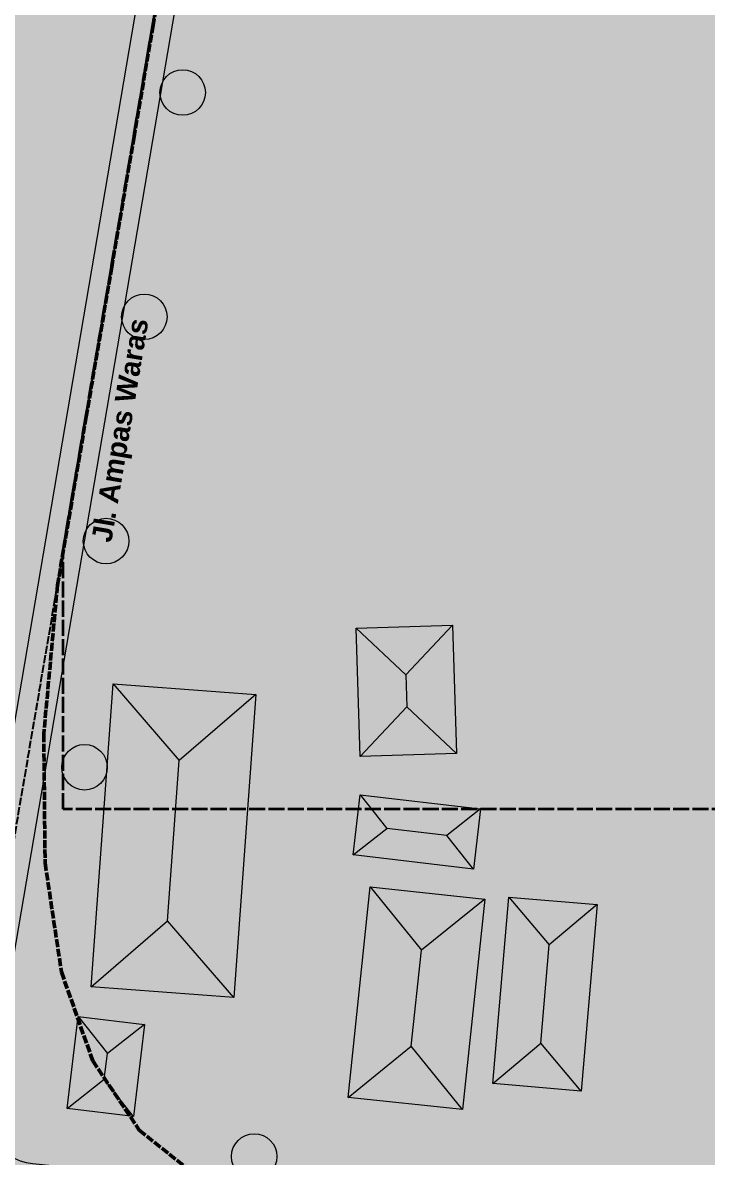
# Model space of a CAD drawing. Header units: metres. Extents: x 305909 to 307171, y 9156037 to 9156671.
# Drawn here: x 306356.8 to 306410.9, y 9156352.5 to 9156442.2 of the extents above; entities that cross this region are included whole.
import ezdxf
from ezdxf.enums import TextEntityAlignment as Align

# ---------------------------------------------------------------- set-up
doc = ezdxf.new("R2010")
doc.units = ezdxf.units.M
doc.linetypes.add('DASHED', pattern=[1.524, 1.27, -0.254])
doc.linetypes.add('DASHED2', pattern=[0.762, 0.635, -0.127])
for name, color, linetype, lineweight, true_color in [('B-BANGUNAN_PERMUKIMAN', 7, 'Continuous', 13, 0xf0cd8c), ('B-BAYANGAN', 7, 'Continuous', 0, 0x76786c), ('J-PERKERASAN_JALAN', 7, 'Continuous', 9, 0x989896), ('T-BANGUNAN_KLASTER_INTI', 7, 'Continuous', 13, 0xe88c3c), ('T-JALUR_WISATA_EDUKASI', 7, 'DASHED2', 50, 0xe66e00), ('T-KLASTER_TEMPE_INTI', 7, 'DASHED', 35, 0xd26e14), ('T-KLASTER_UMKM_PERLUASAN', 7, 'DASHED2', 25, 0xe6a046), ('T-LABEL_JALAN', 7, 'Continuous', 0, 0x282828), ('V-POHON_PENEDUH', 7, 'Continuous', 13, 0x288232), ('Z-R', 7, 'Continuous', 0, 0xfaf4e6), ('Z-R-UP', 7, 'Continuous', 0, 0xffecc8), ('Z-R-UT', 7, 'Continuous', 0, 0xffd699)]:
    doc.layers.add(name, color=color, linetype=linetype, lineweight=lineweight, true_color=true_color)
doc.styles.add('ARIALB', font='arialbd.ttf')

# ---------------------------------------------------------------- blocks, each defined once
blk = doc.blocks.new('POHON')
at = {"true_color": 0x347638}
h = blk.add_hatch(color=97, dxfattribs=at)
h.dxf.hatch_style = 1
edge = h.paths.add_edge_path()
edge.add_arc((0, 0), 1, 0, 360)
at = {"true_color": 0x3e843e}
h = blk.add_hatch(color=97, dxfattribs=at)
h.dxf.hatch_style = 1
edge = h.paths.add_edge_path()
edge.add_arc((0, 0.78), 0.32, 0, 360)
h = blk.add_hatch(color=97, dxfattribs=at)
h.dxf.hatch_style = 1
edge = h.paths.add_edge_path()
edge.add_arc((-0.552, 0.552), 0.32, 0, 360)
at = {"true_color": 0x62a556}
h = blk.add_hatch(color=85, dxfattribs=at)
h.dxf.hatch_style = 1
edge = h.paths.add_edge_path()
edge.add_arc((-0.2, 0.22), 0.55, 0, 360)
at = {"true_color": 0x697060}
h = blk.add_hatch(color=251, dxfattribs=at)
h.dxf.hatch_style = 1
edge = h.paths.add_edge_path()
edge.add_arc((0.38, -0.38), 1, 0, 360)
at = {"true_color": 0x3e843e}
h = blk.add_hatch(color=97, dxfattribs=at)
h.dxf.hatch_style = 1
edge = h.paths.add_edge_path()
edge.add_arc((0.552, 0.552), 0.32, 0, 360)
h = blk.add_hatch(color=97, dxfattribs=at)
h.dxf.hatch_style = 1
edge = h.paths.add_edge_path()
edge.add_arc((-0.78, 0), 0.32, 0, 360)
h = blk.add_hatch(color=97, dxfattribs=at)
h.dxf.hatch_style = 1
edge = h.paths.add_edge_path()
edge.add_arc((0.78, 0), 0.32, 0, 360)
h = blk.add_hatch(color=97, dxfattribs=at)
h.dxf.hatch_style = 1
edge = h.paths.add_edge_path()
edge.add_arc((-0.552, -0.552), 0.32, 0, 360)
h = blk.add_hatch(color=97, dxfattribs=at)
h.dxf.hatch_style = 1
edge = h.paths.add_edge_path()
edge.add_arc((0, -0.78), 0.32, 0, 360)
h = blk.add_hatch(color=97, dxfattribs=at)
h.dxf.hatch_style = 1
edge = h.paths.add_edge_path()
edge.add_arc((0.552, -0.552), 0.32, 0, 360)
at = {"color": 99, "lineweight": 9, "true_color": 0x235528}
blk.add_circle((0, 0), 1, dxfattribs=at)

msp = doc.modelspace()

# ---------------------------------------------------------------- hatches: boundary and pattern name
at = {"layer": 'B-BANGUNAN_PERMUKIMAN', "true_color": 0xe6855b}
h = msp.add_hatch(color=23, dxfattribs=at)
h.dxf.hatch_style = 1
h.paths.add_polyline_path([(306387.104, 9156390.652), (306383.184, 9156394.334), (306390.787, 9156394.572), (306387.104, 9156390.652)])
at = {"layer": 'B-BANGUNAN_PERMUKIMAN', "true_color": 0xb76a49}
h = msp.add_hatch(color=35, dxfattribs=at)
h.dxf.hatch_style = 1
h.paths.add_polyline_path([(306391.104, 9156384.412), (306387.184, 9156388.095), (306387.104, 9156390.652), (306390.787, 9156394.572), (306391.104, 9156384.412)])
at = {"layer": 'B-BANGUNAN_PERMUKIMAN', "true_color": 0xe4855a}
h = msp.add_hatch(color=23, dxfattribs=at)
h.dxf.hatch_style = 1
h.paths.add_polyline_path([(306387.104, 9156390.652), (306387.184, 9156388.095), (306383.502, 9156384.175), (306383.184, 9156394.334), (306387.104, 9156390.652)])
at = {"layer": 'B-BANGUNAN_PERMUKIMAN', "true_color": 0xe6865b}
h = msp.add_hatch(color=23, dxfattribs=at)
h.dxf.hatch_style = 1
h.paths.add_polyline_path([(306369.195, 9156383.866), (306368.271, 9156371.176), (306362.22, 9156365.946), (306363.966, 9156389.918), (306369.195, 9156383.866)])
at = {"layer": 'B-BANGUNAN_PERMUKIMAN', "true_color": 0xe3845a}
h = msp.add_hatch(color=23, dxfattribs=at)
h.dxf.hatch_style = 1
h.paths.add_polyline_path([(306369.195, 9156383.866), (306363.966, 9156389.918), (306375.246, 9156389.096), (306369.195, 9156383.866)])
at = {"layer": 'B-BANGUNAN_PERMUKIMAN', "true_color": 0xb56948}
h = msp.add_hatch(color=35, dxfattribs=at)
h.dxf.hatch_style = 1
h.paths.add_polyline_path([(306373.501, 9156365.124), (306368.271, 9156371.176), (306369.195, 9156383.866), (306375.246, 9156389.096), (306375.247, 9156389.096), (306373.501, 9156365.124)])
at = {"layer": 'B-BANGUNAN_PERMUKIMAN', "true_color": 0xb56a48}
h = msp.add_hatch(color=35, dxfattribs=at)
h.dxf.hatch_style = 1
h.paths.add_polyline_path([(306383.502, 9156384.175), (306383.502, 9156384.175), (306387.184, 9156388.095), (306391.104, 9156384.412), (306383.502, 9156384.175)])
at = {"layer": 'B-BANGUNAN_PERMUKIMAN', "true_color": 0xe7875c}
h = msp.add_hatch(color=23, dxfattribs=at)
h.dxf.hatch_style = 1
h.paths.add_polyline_path([(306385.609, 9156378.494), (306382.945, 9156376.387), (306383.502, 9156381.158), (306385.609, 9156378.494)])
at = {"layer": 'B-BANGUNAN_PERMUKIMAN', "true_color": 0xe2835a}
h = msp.add_hatch(color=23, dxfattribs=at)
h.dxf.hatch_style = 1
h.paths.add_polyline_path([(306390.362, 9156377.94), (306385.609, 9156378.494), (306383.502, 9156381.158), (306383.502, 9156381.158), (306393.026, 9156380.047), (306390.362, 9156377.94)])
at = {"layer": 'B-BANGUNAN_PERMUKIMAN', "true_color": 0xb46847}
h = msp.add_hatch(color=25, dxfattribs=at)
h.dxf.hatch_style = 1
h.paths.add_polyline_path([(306390.362, 9156377.94), (306393.026, 9156380.047), (306393.026, 9156380.047), (306392.47, 9156375.275), (306390.362, 9156377.94)])
at = {"layer": 'B-BANGUNAN_PERMUKIMAN', "true_color": 0xb96c49}
h = msp.add_hatch(color=35, dxfattribs=at)
h.dxf.hatch_style = 1
h.paths.add_polyline_path([(306382.945, 9156376.387), (306385.609, 9156378.494), (306390.362, 9156377.94), (306392.47, 9156375.275), (306382.945, 9156376.387)])
at = {"layer": 'B-BANGUNAN_PERMUKIMAN', "true_color": 0xe7865c}
h = msp.add_hatch(color=23, dxfattribs=at)
h.dxf.hatch_style = 1
h.paths.add_polyline_path([(306384.296, 9156373.856), (306384.296, 9156373.856), (306388.344, 9156368.855), (306387.544, 9156361.252), (306382.543, 9156357.204), (306384.296, 9156373.856)])
at = {"layer": 'B-BANGUNAN_PERMUKIMAN', "true_color": 0xe2845a}
h = msp.add_hatch(color=23, dxfattribs=at)
h.dxf.hatch_style = 1
h.paths.add_polyline_path([(306388.344, 9156368.855), (306384.296, 9156373.856), (306393.344, 9156372.903), (306393.344, 9156372.903), (306388.344, 9156368.855)])
at = {"layer": 'B-BANGUNAN_PERMUKIMAN', "true_color": 0xb46947}
h = msp.add_hatch(color=35, dxfattribs=at)
h.dxf.hatch_style = 1
h.paths.add_polyline_path([(306387.544, 9156361.252), (306388.344, 9156368.855), (306393.344, 9156372.903), (306391.592, 9156356.252), (306387.544, 9156361.252)])
at = {"layer": 'B-BANGUNAN_PERMUKIMAN', "true_color": 0xe7865c}
h = msp.add_hatch(color=23, dxfattribs=at)
h.dxf.hatch_style = 1
h.paths.add_polyline_path([(306398.443, 9156369.268), (306397.774, 9156361.492), (306393.979, 9156358.298), (306395.249, 9156373.062), (306395.25, 9156373.062), (306398.443, 9156369.268)])
at = {"layer": 'B-BANGUNAN_PERMUKIMAN', "true_color": 0xe3845a}
h = msp.add_hatch(color=23, dxfattribs=at)
h.dxf.hatch_style = 1
h.paths.add_polyline_path([(306398.443, 9156369.268), (306395.25, 9156373.062), (306402.237, 9156372.461), (306398.443, 9156369.268)])
at = {"layer": 'B-BANGUNAN_PERMUKIMAN', "true_color": 0xb46947}
h = msp.add_hatch(color=35, dxfattribs=at)
h.dxf.hatch_style = 1
h.paths.add_polyline_path([(306400.967, 9156357.697), (306397.774, 9156361.492), (306398.443, 9156369.268), (306402.237, 9156372.461), (306402.237, 9156372.461), (306400.967, 9156357.697)])
at = {"layer": 'B-BANGUNAN_PERMUKIMAN', "true_color": 0xb86b49}
h = msp.add_hatch(color=35, dxfattribs=at)
h.dxf.hatch_style = 1
h.paths.add_polyline_path([(306368.271, 9156371.176), (306373.501, 9156365.124), (306362.22, 9156365.946), (306362.22, 9156365.946), (306368.271, 9156371.176)])
at = {"layer": 'B-BANGUNAN_PERMUKIMAN', "true_color": 0xe7875c}
h = msp.add_hatch(color=23, dxfattribs=at)
h.dxf.hatch_style = 1
h.paths.add_polyline_path([(306363.508, 9156360.677), (306363.262, 9156358.644), (306360.325, 9156356.342), (306361.206, 9156363.614), (306363.508, 9156360.677)])
at = {"layer": 'B-BANGUNAN_PERMUKIMAN', "true_color": 0xe2835a}
h = msp.add_hatch(color=23, dxfattribs=at)
h.dxf.hatch_style = 1
h.paths.add_polyline_path([(306366.445, 9156362.979), (306363.508, 9156360.677), (306361.206, 9156363.614), (306361.206, 9156363.614), (306366.445, 9156362.979)])
at = {"layer": 'B-BANGUNAN_PERMUKIMAN', "true_color": 0xb46847}
h = msp.add_hatch(color=25, dxfattribs=at)
h.dxf.hatch_style = 1
h.paths.add_polyline_path([(306365.564, 9156355.707), (306363.262, 9156358.644), (306363.508, 9156360.677), (306366.445, 9156362.979), (306365.564, 9156355.707)])
at = {"layer": 'B-BANGUNAN_PERMUKIMAN', "true_color": 0xb96b49}
h = msp.add_hatch(color=35, dxfattribs=at)
h.dxf.hatch_style = 1
h.paths.add_polyline_path([(306387.544, 9156361.252), (306391.592, 9156356.252), (306382.543, 9156357.204), (306387.544, 9156361.252)])
at = {"layer": 'B-BANGUNAN_PERMUKIMAN', "true_color": 0xb86b49}
h = msp.add_hatch(color=35, dxfattribs=at)
h.dxf.hatch_style = 1
h.paths.add_polyline_path([(306397.774, 9156361.492), (306400.967, 9156357.697), (306393.979, 9156358.298), (306397.774, 9156361.492)])
at = {"layer": 'B-BANGUNAN_PERMUKIMAN', "true_color": 0xb96c49}
h = msp.add_hatch(color=35, dxfattribs=at)
h.dxf.hatch_style = 1
h.paths.add_polyline_path([(306363.262, 9156358.644), (306365.564, 9156355.707), (306360.325, 9156356.342), (306363.262, 9156358.644)])
at = {"layer": 'B-BAYANGAN', "true_color": 0x76786c}
h = msp.add_hatch(color=8, dxfattribs=at)
h.dxf.hatch_style = 1
h.paths.add_polyline_path([(306391.855, 9156383.662), (306384.252, 9156383.424), (306383.934, 9156393.584), (306391.537, 9156393.822), (306391.855, 9156383.662)])
h = msp.add_hatch(color=8, dxfattribs=at)
h.dxf.hatch_style = 1
h.paths.add_polyline_path([(306391.855, 9156383.662), (306384.252, 9156383.424), (306383.934, 9156393.584), (306391.537, 9156393.822), (306391.855, 9156383.662)])
h = msp.add_hatch(color=8, dxfattribs=at)
h.dxf.hatch_style = 1
h.paths.add_polyline_path([(306375.997, 9156388.346), (306374.251, 9156364.374), (306362.97, 9156365.196), (306364.716, 9156389.168), (306375.997, 9156388.346)])
h = msp.add_hatch(color=8, dxfattribs=at)
h.dxf.hatch_style = 1
h.paths.add_polyline_path([(306393.777, 9156379.297), (306393.22, 9156374.525), (306383.695, 9156375.637), (306384.252, 9156380.408), (306393.777, 9156379.297)])
h = msp.add_hatch(color=8, dxfattribs=at)
h.dxf.hatch_style = 1
h.paths.add_polyline_path([(306394.094, 9156372.153), (306392.342, 9156355.502), (306383.293, 9156356.454), (306385.046, 9156373.106), (306394.094, 9156372.153)])
h = msp.add_hatch(color=8, dxfattribs=at)
h.dxf.hatch_style = 1
h.paths.add_polyline_path([(306402.987, 9156371.711), (306401.717, 9156356.947), (306394.729, 9156357.548), (306395.999, 9156372.312), (306402.987, 9156371.711)])
h = msp.add_hatch(color=8, dxfattribs=at)
h.dxf.hatch_style = 1
h.paths.add_polyline_path([(306367.195, 9156362.229), (306366.314, 9156354.957), (306361.075, 9156355.592), (306361.956, 9156362.864), (306367.195, 9156362.229)])
at = {"layer": 'J-PERKERASAN_JALAN', "true_color": 0x989896}
h = msp.add_hatch(color=252, dxfattribs=at)
h.dxf.hatch_style = 1
h.paths.add_polyline_path([(306211.341, 9156561.319), (306215.693, 9156561.13), (306215.76, 9156561.126), (306215.8, 9156561.123), (306215.867, 9156561.117), (306305.106, 9156551.206), (306305.211, 9156551.196), (306385.831, 9156544.389), (306385.918, 9156544.38), (306385.969, 9156544.374), (306386.055, 9156544.361), (306424.864, 9156537.661), (306424.901, 9156537.654), (306424.922, 9156537.65), (306424.958, 9156537.643), (306453.186, 9156531.689), (306453.481, 9156531.639), (306455.847, 9156531.322), (306456.066, 9156531.299), (306458.588, 9156531.102), (306458.613, 9156531.1), (306499.527, 9156528.16), (306499.548, 9156528.159), (306503.861, 9156527.791), (306503.93, 9156527.784), (306503.97, 9156527.78), (306504.038, 9156527.77), (306508.381, 9156527.098), (306524.104, 9156524.604), (306524.104, 9156521.364), (306507.903, 9156523.933), (306507.888, 9156523.936), (306503.705, 9156524.584), (306503.432, 9156524.616), (306499.323, 9156524.966), (306499.27, 9156524.971), (306458.379, 9156527.908), (306455.69, 9156528.118), (306455.636, 9156528.123), (306455.603, 9156528.127), (306455.548, 9156528.133), (306452.885, 9156528.49), (306452.811, 9156528.501), (306452.767, 9156528.509), (306452.694, 9156528.523), (306424.381, 9156534.494), (306424.236, 9156534.522), (306390.807, 9156540.293), (306390.292, 9156540.348), (306389.774, 9156540.336), (306389.261, 9156540.256), (306388.764, 9156540.112), (306388.289, 9156539.904), (306387.845, 9156539.636), (306387.439, 9156539.314), (306387.079, 9156538.941), (306386.769, 9156538.525), (306386.516, 9156538.073), (306386.324, 9156537.592), (306386.196, 9156537.089), (306373.097, 9156467.337), (306371.27, 9156457.608), (306371.258, 9156457.542), (306354.047, 9156356.618), (306353.994, 9156356.117), (306354.004, 9156355.613), (306354.077, 9156355.115), (306354.213, 9156354.629), (306354.408, 9156354.165), (306354.661, 9156353.729), (306354.966, 9156353.328), (306355.319, 9156352.968), (306355.714, 9156352.656), (306356.146, 9156352.396), (306356.607, 9156352.192), (306357.09, 9156352.048), (306357.587, 9156351.966), (306409.631, 9156346.693), (306409.685, 9156346.687), (306409.717, 9156346.683), (306409.771, 9156346.675), (306440.166, 9156341.92), (306440.608, 9156341.876), (306479.912, 9156340.134), (306480.43, 9156340.144), (306480.943, 9156340.222), (306481.441, 9156340.365), (306481.917, 9156340.572), (306482.362, 9156340.838), (306482.768, 9156341.16), (306483.13, 9156341.531), (306483.441, 9156341.946), (306483.695, 9156342.398), (306483.889, 9156342.879), (306484.019, 9156343.381), (306484.082, 9156343.896), (306484.563, 9156352.101), (306486.641, 9156384.636), (306486.657, 9156384.758), (306486.78, 9156384.758), (306489.513, 9156384.584), (306489.635, 9156384.568), (306489.635, 9156384.445), (306487.559, 9156351.943), (306487.558, 9156351.922), (306487.067, 9156343.551), (306487.07, 9156343.043), (306487.137, 9156342.539), (306487.267, 9156342.048), (306487.458, 9156341.578), (306487.707, 9156341.135), (306488.011, 9156340.728), (306488.363, 9156340.362), (306488.76, 9156340.044), (306489.193, 9156339.779), (306489.656, 9156339.571), (306490.142, 9156339.423), (306490.643, 9156339.338), (306492.503, 9156339.143), (306492.541, 9156339.139), (306492.564, 9156339.136), (306492.602, 9156339.131), (306513.238, 9156336.16), (306513.401, 9156336.139), (306524.104, 9156335.046), (306524.104, 9156331.829), (306512.982, 9156332.966), (306512.941, 9156332.97), (306512.916, 9156332.973), (306512.875, 9156332.979), (306498.863, 9156334.996), (306498.356, 9156335.037), (306497.849, 9156335.012), (306497.349, 9156334.924), (306496.864, 9156334.773), (306496.402, 9156334.562), (306495.97, 9156334.294), (306495.576, 9156333.973), (306495.226, 9156333.605), (306494.925, 9156333.196), (306494.679, 9156332.752), (306494.49, 9156332.28), (306494.364, 9156331.788), (306494.3, 9156331.284), (306494.301, 9156330.776), (306499.491, 9156251.377), (306499.491, 9156251.254), (306499.369, 9156251.238), (306496.637, 9156251.059), (306496.514, 9156251.059), (306496.498, 9156251.181), (306491.167, 9156332.724), (306491.102, 9156333.229), (306490.973, 9156333.721), (306490.782, 9156334.193), (306490.533, 9156334.637), (306490.23, 9156335.046), (306489.877, 9156335.413), (306489.48, 9156335.732), (306489.047, 9156335.998), (306488.582, 9156336.207), (306488.095, 9156336.356), (306487.594, 9156336.441), (306485.258, 9156336.686), (306485.017, 9156336.704), (306446.09, 9156338.429), (306445.584, 9156338.42), (306445.083, 9156338.346), (306444.595, 9156338.21), (306444.129, 9156338.013), (306443.691, 9156337.759), (306443.289, 9156337.452), (306442.928, 9156337.096), (306442.616, 9156336.698), (306442.356, 9156336.263), (306442.153, 9156335.8), (306442.011, 9156335.314), (306441.931, 9156334.814), (306441.915, 9156334.308), (306442.571, 9156313.413), (306442.58, 9156313.248), (306443.283, 9156303.609), (306443.286, 9156303.565), (306443.287, 9156303.544), (306443.288, 9156303.5), (306443.886, 9156283.072), (306443.882, 9156282.949), (306443.759, 9156282.937), (306441.022, 9156282.857), (306440.899, 9156282.862), (306440.888, 9156282.984), (306440.293, 9156303.314), (306440.284, 9156303.488), (306439.581, 9156313.122), (306439.578, 9156313.164), (306439.577, 9156313.184), (306439.576, 9156313.226), (306438.873, 9156335.586), (306438.826, 9156336.086), (306438.716, 9156336.577), (306438.545, 9156337.05), (306438.317, 9156337.498), (306438.034, 9156337.914), (306437.701, 9156338.291), (306437.323, 9156338.623), (306436.907, 9156338.906), (306436.458, 9156339.133), (306435.985, 9156339.303), (306435.494, 9156339.412), (306409.399, 9156343.494), (306409.184, 9156343.522), (306356.316, 9156348.878), (306355.783, 9156348.897), (306355.253, 9156348.844), (306354.735, 9156348.722), (306354.238, 9156348.531), (306353.77, 9156348.276), (306353.34, 9156347.962), (306352.956, 9156347.593), (306352.624, 9156347.176), (306352.351, 9156346.719), (306352.141, 9156346.23), (306351.997, 9156345.717), (306341.11, 9156293.6), (306341.085, 9156293.468), (306330.918, 9156235.039), (306330.908, 9156234.979), (306329.587, 9156226.644), (306329.547, 9156226.286), (306329.002, 9156218.17), (306329.001, 9156218.146), (306326.612, 9156189.443), (306326.594, 9156189.321), (306326.471, 9156189.324), (306323.742, 9156189.551), (306323.62, 9156189.569), (306323.622, 9156189.692), (306326.007, 9156218.339), (306326.011, 9156218.403), (306326.567, 9156226.689), (306326.575, 9156226.779), (306326.58, 9156226.824), (306326.592, 9156226.913), (306327.95, 9156235.479), (306327.954, 9156235.502), (306338.142, 9156294.057), (306338.148, 9156294.09), (306338.151, 9156294.106), (306338.158, 9156294.139), (306348.925, 9156345.68), (306348.998, 9156346.205), (306349.002, 9156346.735), (306348.936, 9156347.261), (306348.8, 9156347.774), (306348.598, 9156348.264), (306348.333, 9156348.723), (306348.01, 9156349.143), (306347.634, 9156349.517), (306347.211, 9156349.837), (306346.75, 9156350.099), (306346.259, 9156350.298), (306345.745, 9156350.43), (306324.834, 9156354.345), (306324.271, 9156354.41), (306279.508, 9156356.343), (306211.341, 9156359.746), (306211.341, 9156362.949), (306279.625, 9156359.541), (306279.652, 9156359.54), (306324.736, 9156357.593), (306324.877, 9156357.581), (306324.962, 9156357.572), (306325.102, 9156357.551), (306346.36, 9156353.57), (306346.885, 9156353.507), (306347.414, 9156353.514), (306347.937, 9156353.591), (306348.445, 9156353.736), (306348.93, 9156353.947), (306349.383, 9156354.219), (306349.796, 9156354.55), (306350.161, 9156354.931), (306350.473, 9156355.358), (306350.727, 9156355.822), (306350.917, 9156356.315), (306351.04, 9156356.829), (306367.345, 9156452.444), (306367.4, 9156452.978), (306367.382, 9156453.515), (306367.293, 9156454.044), (306367.134, 9156454.557), (306366.908, 9156455.044), (306366.618, 9156455.496), (306366.271, 9156455.905), (306365.872, 9156456.264), (306365.428, 9156456.566), (306364.948, 9156456.806), (306364.44, 9156456.98), (306363.913, 9156457.084), (306328.417, 9156461.659), (306307.102, 9156464.447), (306307.086, 9156464.449), (306307.041, 9156464.456), (306243.125, 9156474.305), (306242.61, 9156474.35), (306242.093, 9156474.329), (306241.583, 9156474.241), (306241.089, 9156474.088), (306240.619, 9156473.873), (306240.18, 9156473.598), (306239.781, 9156473.27), (306239.427, 9156472.892), (306239.125, 9156472.472), (306238.879, 9156472.017), (306235.863, 9156465.428), (306235.816, 9156465.333), (306235.721, 9156465.173), (306235.626, 9156465.045), (306235.517, 9156464.929), (306235.377, 9156464.807), (306235.291, 9156464.744), (306234.104, 9156463.916), (306234.011, 9156463.855), (306233.816, 9156463.749), (306233.715, 9156463.704), (306232.243, 9156463.105), (306232.16, 9156463.073), (306232.012, 9156463.028), (306231.882, 9156463), (306231.728, 9156462.982), (306231.639, 9156462.977), (306225.305, 9156462.777), (306225.175, 9156462.777), (306225.11, 9156462.78), (306224.979, 9156462.788), (306217.294, 9156463.552), (306217.186, 9156463.566), (306217.132, 9156463.574), (306217.025, 9156463.594), (306211.341, 9156464.792), (306211.341, 9156467.858), (306217.404, 9156466.58), (306217.834, 9156466.513), (306224.983, 9156465.803), (306225.505, 9156465.785), (306230.354, 9156465.938), (306230.906, 9156465.994), (306231.444, 9156466.125), (306231.96, 9156466.33), (306232.442, 9156466.604), (306232.881, 9156466.943), (306233.27, 9156467.338), (306233.6, 9156467.784), (306233.865, 9156468.271), (306237.161, 9156475.469), (306237.205, 9156475.561), (306237.295, 9156475.714), (306237.385, 9156475.836), (306237.487, 9156475.949), (306237.6, 9156476.051), (306237.743, 9156476.156), (306237.829, 9156476.21), (306239.166, 9156476.996), (306239.245, 9156477.041), (306239.389, 9156477.108), (306239.517, 9156477.155), (306239.67, 9156477.196), (306239.759, 9156477.213), (306241.459, 9156477.502), (306241.565, 9156477.517), (306241.752, 9156477.529), (306241.939, 9156477.52), (306242.045, 9156477.507), (306307.452, 9156467.428), (306307.542, 9156467.415), (306328.795, 9156464.635), (306328.802, 9156464.634), (306364.829, 9156459.991), (306365.332, 9156459.958), (306365.835, 9156459.989), (306366.33, 9156460.083), (306366.81, 9156460.238), (306367.266, 9156460.452), (306367.692, 9156460.722), (306368.08, 9156461.044), (306368.425, 9156461.412), (306368.721, 9156461.82), (306368.963, 9156462.262), (306369.147, 9156462.731), (306369.271, 9156463.22), (306370.149, 9156467.89), (306383.124, 9156536.986), (306383.186, 9156537.496), (306383.182, 9156538.011), (306383.112, 9156538.52), (306382.978, 9156539.016), (306382.781, 9156539.491), (306382.525, 9156539.937), (306382.213, 9156540.346), (306381.852, 9156540.712), (306381.447, 9156541.028), (306381.004, 9156541.29), (306380.532, 9156541.493), (306380.037, 9156541.634), (306379.529, 9156541.71), (306304.881, 9156548.012), (306304.855, 9156548.015), (306304.839, 9156548.016), (306304.813, 9156548.019), (306215.667, 9156557.919), (306215.399, 9156557.94), (306211.341, 9156558.116), (306211.341, 9156561.319)])
at = {"layer": 'T-BANGUNAN_KLASTER_INTI', "true_color": 0xff932c}
h = msp.add_hatch(color=30, dxfattribs=at)
h.dxf.hatch_style = 1
h.paths.add_polyline_path([(306387.104, 9156390.652), (306383.184, 9156394.334), (306390.787, 9156394.572), (306387.104, 9156390.652)])
at = {"layer": 'T-BANGUNAN_KLASTER_INTI', "true_color": 0xce7523}
h = msp.add_hatch(color=32, dxfattribs=at)
h.dxf.hatch_style = 1
h.paths.add_polyline_path([(306391.104, 9156384.412), (306387.184, 9156388.095), (306387.104, 9156390.652), (306390.787, 9156394.572), (306391.104, 9156384.412)])
at = {"layer": 'T-BANGUNAN_KLASTER_INTI', "true_color": 0xff922c}
h = msp.add_hatch(color=30, dxfattribs=at)
h.dxf.hatch_style = 1
h.paths.add_polyline_path([(306387.104, 9156390.652), (306387.184, 9156388.095), (306383.502, 9156384.175), (306383.184, 9156394.334), (306387.104, 9156390.652)])
at = {"layer": 'T-BANGUNAN_KLASTER_INTI', "true_color": 0xcc7423}
h = msp.add_hatch(color=32, dxfattribs=at)
h.dxf.hatch_style = 1
h.paths.add_polyline_path([(306383.502, 9156384.175), (306383.502, 9156384.175), (306387.184, 9156388.095), (306391.104, 9156384.412), (306383.502, 9156384.175)])
at = {"layer": 'T-JALUR_WISATA_EDUKASI', "true_color": 0xe66e00}
h = msp.add_hatch(color=32, dxfattribs=at)
h.dxf.hatch_style = 1
h.paths.add_polyline_path([(306366.602, 9156438.974), (306365.777, 9156442.158), (306368.438, 9156441.703)])
h = msp.add_hatch(color=32, dxfattribs=at)
h.dxf.hatch_style = 1
h.paths.add_polyline_path([(306368.65, 9156352.52), (306365.464, 9156353.342), (306367.152, 9156355.449)])
at = {"layer": 'Z-R', "true_color": 0xe2eacc}
h = msp.add_hatch(color=254, dxfattribs=at)
h.dxf.hatch_style = 1
h.paths.add_polyline_path([(306499.604, 9156305.811), (306466.679, 9156301.994), (306472.882, 9156235.666), (306497.912, 9156229.062), (306526.804, 9156228.986), (306531.575, 9156219.919), (306532.491, 9156127.582), (306486.314, 9156132.333), (306393.989, 9156155.199), (306332.726, 9156171.593), (306288.72, 9156190.576), (306246.009, 9156220.776), (306216.24, 9156242.779), (306193.374, 9156263.487), (306160.586, 9156296.707), (306133.406, 9156338.556), (306127.354, 9156361.253), (306094.195, 9156358.842), (306090.504, 9156366.668), (306061.399, 9156428.371), (306035.152, 9156500.205), (306017.705, 9156550.308), (306008.214, 9156577.564), (306141.306, 9156568.881), (306165.696, 9156567.29), (306165.696, 9156567.29), (306200.223, 9156564.074), (306291.75, 9156555.548), (306369.455, 9156545.532), (306471.945, 9156528.538), (306458.481, 9156529.505), (306455.788, 9156529.715), (306453.061, 9156530.08), (306440, 9156532.835), (306440, 9156532.835), (306440, 9156532.835), (306440, 9156532.835), (306424.61, 9156536.081), (306424.61, 9156536.081), (306385.74, 9156542.791), (306385.74, 9156542.791), (306305.003, 9156549.608), (306305.003, 9156549.608), (306215.657, 9156559.53), (306215.657, 9156559.53), (306186.122, 9156560.815), (306186.122, 9156560.815), (306160.523, 9156563.133), (306160.523, 9156563.133), (306119.178, 9156567.786), (306119.178, 9156567.786), (306039.052, 9156573.455), (306039.052, 9156573.455), (306033.081, 9156573.806), (306033.081, 9156573.806), (306033.081, 9156573.806), (306051.45, 9156523.215), (306051.451, 9156523.214), (306060.206, 9156485.254), (306060.206, 9156485.254), (306060.207, 9156485.254), (306057.483, 9156485.596), (306070.599, 9156438.472), (306116.984, 9156440.275), (306147.963, 9156437.914), (306199.856, 9156410.566), (306230.346, 9156409.784), (306281.946, 9156409.003), (306338.236, 9156402.748), (306341.903, 9156461.433), (306341.903, 9156461.433), (306341.904, 9156461.433), (306343.891, 9156461.177), (306340.232, 9156402.624), (306340.209, 9156402.422), (306340.166, 9156402.225), (306340.103, 9156402.033), (306340.021, 9156401.848), (306339.921, 9156401.672), (306339.804, 9156401.507), (306339.67, 9156401.355), (306339.522, 9156401.217), (306339.361, 9156401.095), (306339.188, 9156400.99), (306339.006, 9156400.902), (306338.815, 9156400.834), (306338.619, 9156400.785), (306338.419, 9156400.757), (306338.217, 9156400.748), (306338.015, 9156400.76), (306281.82, 9156407.004), (306230.316, 9156407.785), (306230.295, 9156407.785), (306199.805, 9156408.567), (306199.621, 9156408.58), (306199.44, 9156408.61), (306199.262, 9156408.656), (306199.09, 9156408.719), (306198.923, 9156408.797), (306147.397, 9156435.951), (306116.947, 9156438.272), (306078.606, 9156436.782), (306089.35, 9156410.909), (306109.34, 9156371.439), (306114.245, 9156367.345), (306121.798, 9156366.048), (306134.087, 9156364.483), (306186.355, 9156362.595), (306279.564, 9156357.942), (306324.738, 9156355.991), (306351.562, 9156350.968), (306360, 9156400.449), (306360, 9156400.449), (306360, 9156380), (306360, 9156380), (306360, 9156380), (306440, 9156380), (306440, 9156380), (306440, 9156380), (306440, 9156340.326), (306440.226, 9156340.291), (306485.257, 9156338.295), (306492.355, 9156337.55), (306513.124, 9156334.559), (306536.031, 9156332.219), (306560, 9156329.629), (306560, 9156512.617), (306572.178, 9156510.306), (306677.166, 9156490.276), (306677.166, 9156490.276), (306764.133, 9156475.064), (306735.941, 9156145.416), (306694.109, 9156139.201), (306694.292, 9156206.558), (306623.212, 9156213.87), (306624.289, 9156242.595), (306556.388, 9156238.052), (306554.003, 9156281.952), (306509.625, 9156279.089), (306499.604, 9156305.811)])
at = {"layer": 'Z-R-UP', "true_color": 0xeee8c4}
h = msp.add_hatch(color=254, dxfattribs=at)
h.dxf.hatch_style = 1
h.paths.add_polyline_path([(306089.35, 9156410.909), (306078.606, 9156436.782), (306116.947, 9156438.272), (306147.397, 9156435.951), (306198.923, 9156408.797), (306199.09, 9156408.719), (306199.262, 9156408.656), (306199.44, 9156408.61), (306199.621, 9156408.58), (306199.805, 9156408.567), (306230.295, 9156407.785), (306230.316, 9156407.785), (306281.82, 9156407.004), (306338.015, 9156400.76), (306338.217, 9156400.748), (306338.419, 9156400.757), (306338.619, 9156400.785), (306338.815, 9156400.834), (306339.006, 9156400.902), (306339.188, 9156400.99), (306339.361, 9156401.095), (306339.522, 9156401.217), (306339.67, 9156401.355), (306339.804, 9156401.507), (306339.921, 9156401.672), (306340.021, 9156401.848), (306340.103, 9156402.033), (306340.166, 9156402.225), (306340.209, 9156402.422), (306340.232, 9156402.624), (306343.891, 9156461.177), (306368.635, 9156457.988), (306369.777, 9156457.841), (306369.778, 9156457.841), (306369.779, 9156457.84), (306369.78, 9156457.84), (306369.78, 9156457.84), (306369.781, 9156457.839), (306369.782, 9156457.838), (306369.783, 9156457.838), (306369.783, 9156457.837), (306369.784, 9156457.836), (306369.784, 9156457.835), (306369.785, 9156457.834), (306369.785, 9156457.833), (306369.785, 9156457.832), (306369.785, 9156457.831), (306369.785, 9156457.83), (306369.785, 9156457.829), (306369.746, 9156457.601), (306360, 9156400.45), (306360, 9156400.449), (306351.562, 9156350.968), (306324.738, 9156355.991), (306279.564, 9156357.942), (306186.355, 9156362.595), (306134.087, 9156364.483), (306121.798, 9156366.048), (306114.245, 9156367.345), (306109.34, 9156371.439), (306089.35, 9156410.909)])
at = {"layer": 'Z-R-UT', "true_color": 0xf6dcac}
h = msp.add_hatch(color=41, dxfattribs=at)
h.dxf.hatch_style = 1
h.paths.add_polyline_path([(306039.052, 9156573.455), (306119.178, 9156567.786), (306119.178, 9156567.786), (306160.523, 9156563.133), (306160.523, 9156563.133), (306186.122, 9156560.815), (306186.122, 9156560.815), (306215.657, 9156559.53), (306215.657, 9156559.53), (306305.003, 9156549.608), (306305.003, 9156549.608), (306385.74, 9156542.791), (306385.74, 9156542.791), (306385.919, 9156542.76), (306385.919, 9156484.648), (306380.976, 9156485.584), (306380.785, 9156485.629), (306380.6, 9156485.694), (306380.422, 9156485.776), (306380.252, 9156485.875), (306380.094, 9156485.991), (306379.947, 9156486.121), (306379.814, 9156486.265), (306379.696, 9156486.422), (306379.593, 9156486.589), (306379.507, 9156486.766), (306379.44, 9156486.95), (306379.39, 9156487.14), (306379.36, 9156487.334), (306379.348, 9156487.53), (306379.356, 9156487.726), (306379.383, 9156487.92), (306380.198, 9156492.227), (306378.765, 9156491.868), (306378.718, 9156491.851), (306374.515, 9156469.469), (306385.919, 9156466.63), (306385.919, 9156380), (306360, 9156380), (306360, 9156380), (306360, 9156380), (306360, 9156400.449), (306360, 9156400.449), (306360, 9156400.45), (306369.785, 9156457.829), (306369.785, 9156457.83), (306369.785, 9156457.831), (306369.785, 9156457.832), (306369.785, 9156457.833), (306369.785, 9156457.834), (306369.784, 9156457.835), (306369.784, 9156457.836), (306369.783, 9156457.837), (306369.783, 9156457.838), (306369.782, 9156457.838), (306369.781, 9156457.839), (306369.78, 9156457.84), (306369.78, 9156457.84), (306369.779, 9156457.84), (306369.778, 9156457.841), (306369.777, 9156457.841), (306341.904, 9156461.433), (306341.903, 9156461.433), (306341.903, 9156461.433), (306342.144, 9156465.284), (306342.144, 9156465.285), (306342.144, 9156465.286), (306342.144, 9156465.287), (306342.143, 9156465.288), (306342.143, 9156465.288), (306342.143, 9156465.289), (306342.142, 9156465.29), (306342.142, 9156465.291), (306342.141, 9156465.292), (306342.14, 9156465.292), (306342.139, 9156465.293), (306342.138, 9156465.293), (306342.138, 9156465.294), (306342.137, 9156465.294), (306342.136, 9156465.294), (306264.747, 9156477.801), (306264.746, 9156477.802), (306264.745, 9156477.802), (306222.528, 9156475.456), (306222.528, 9156475.456), (306150.602, 9156473.893), (306150.602, 9156473.893), (306060.207, 9156485.254), (306060.206, 9156485.254), (306060.206, 9156485.254), (306051.451, 9156523.214), (306051.45, 9156523.215), (306033.081, 9156573.806), (306033.081, 9156573.806), (306033.081, 9156573.806), (306039.052, 9156573.455), (306039.052, 9156573.455)])
h = msp.add_hatch(color=41, dxfattribs=at)
h.dxf.hatch_style = 1
h.paths.add_polyline_path([(306385.919, 9156542.76), (306424.61, 9156536.081), (306424.61, 9156536.081), (306440, 9156532.835), (306440, 9156532.835), (306440, 9156532.835), (306440, 9156380), (306440, 9156380), (306440, 9156380), (306385.919, 9156380), (306385.919, 9156466.63), (306386.344, 9156466.524), (306386.561, 9156467.851), (306386.602, 9156468.043), (306386.661, 9156468.23), (306386.739, 9156468.41), (306386.834, 9156468.582), (306386.945, 9156468.744), (306387.072, 9156468.894), (306387.213, 9156469.031), (306387.366, 9156469.153), (306387.531, 9156469.26), (306387.705, 9156469.35), (306387.888, 9156469.422), (306388.076, 9156469.476), (306388.27, 9156469.512), (306388.465, 9156469.528), (306388.661, 9156469.526), (306388.856, 9156469.504), (306398.831, 9156467.878), (306399.406, 9156469.094), (306399.968, 9156470.665), (306400.373, 9156472.283), (306400.618, 9156473.934), (306400.7, 9156475.6), (306400.638, 9156476.859), (306391.105, 9156478.896), (306390.915, 9156478.946), (306390.731, 9156479.015), (306390.555, 9156479.101), (306390.388, 9156479.205), (306390.232, 9156479.324), (306390.089, 9156479.458), (306389.959, 9156479.605), (306389.844, 9156479.764), (306389.746, 9156479.934), (306389.664, 9156480.113), (306389.601, 9156480.298), (306389.556, 9156480.489), (306389.53, 9156480.684), (306389.523, 9156480.88), (306389.535, 9156481.076), (306389.567, 9156481.27), (306390.119, 9156483.854), (306385.919, 9156484.648), (306385.919, 9156542.76)])

# ---------------------------------------------------------------- linework, layer by layer
at = {"layer": 'B-BANGUNAN_PERMUKIMAN', "color": 17, "lineweight": 9, "true_color": 0x71422d}
for p, q in [((306390.787, 9156394.572), (306387.104, 9156390.652)), ((306383.184, 9156394.334), (306387.104, 9156390.652)), ((306387.104, 9156390.652), (306387.184, 9156388.095)), ((306363.966, 9156389.918), (306369.195, 9156383.866)), ((306375.246, 9156389.096), (306369.195, 9156383.866)), ((306383.502, 9156384.175), (306387.184, 9156388.095)), ((306391.104, 9156384.412), (306387.184, 9156388.095)), ((306368.271, 9156371.176), (306369.195, 9156383.866)), ((306383.502, 9156381.158), (306385.609, 9156378.494)), ((306393.026, 9156380.047), (306390.362, 9156377.94)), ((306382.945, 9156376.387), (306385.609, 9156378.494)), ((306390.362, 9156377.94), (306385.609, 9156378.494)), ((306392.47, 9156375.275), (306390.362, 9156377.94)), ((306384.296, 9156373.856), (306388.344, 9156368.855)), ((306393.344, 9156372.903), (306388.344, 9156368.855)), ((306395.25, 9156373.062), (306398.443, 9156369.268)), ((306402.237, 9156372.461), (306398.443, 9156369.268)), ((306362.22, 9156365.946), (306368.271, 9156371.176)), ((306373.501, 9156365.124), (306368.271, 9156371.176)), ((306387.544, 9156361.252), (306388.344, 9156368.855)), ((306397.774, 9156361.492), (306398.443, 9156369.268)), ((306361.206, 9156363.614), (306363.508, 9156360.677)), ((306366.445, 9156362.979), (306363.508, 9156360.677)), ((306382.543, 9156357.204), (306387.544, 9156361.252)), ((306391.592, 9156356.252), (306387.544, 9156361.252)), ((306393.979, 9156358.298), (306397.774, 9156361.492)), ((306400.967, 9156357.697), (306397.774, 9156361.492)), ((306363.262, 9156358.644), (306363.508, 9156360.677)), ((306360.325, 9156356.342), (306363.262, 9156358.644)), ((306365.564, 9156355.707), (306363.262, 9156358.644))]:
    msp.add_line(p, q, dxfattribs=at)
at = {"layer": 'B-BANGUNAN_PERMUKIMAN', "color": 17, "lineweight": 13, "true_color": 0x71422d}
for points in [[(306391.105, 9156384.412), (306383.502, 9156384.174), (306383.184, 9156394.334), (306390.787, 9156394.572), (306391.105, 9156384.412)], [(306375.247, 9156389.096), (306373.501, 9156365.124), (306362.22, 9156365.946), (306363.966, 9156389.918), (306375.247, 9156389.096)], [(306393.027, 9156380.047), (306392.47, 9156375.275), (306382.945, 9156376.387), (306383.502, 9156381.158), (306393.027, 9156380.047)], [(306393.344, 9156372.903), (306391.592, 9156356.252), (306382.543, 9156357.204), (306384.296, 9156373.856), (306393.344, 9156372.903)], [(306402.237, 9156372.461), (306400.967, 9156357.697), (306393.979, 9156358.298), (306395.249, 9156373.062), (306402.237, 9156372.461)], [(306366.445, 9156362.979), (306365.564, 9156355.707), (306360.325, 9156356.342), (306361.206, 9156363.614), (306366.445, 9156362.979)]]:
    msp.add_lwpolyline(points, close=True, dxfattribs=at)
at = {"layer": 'J-PERKERASAN_JALAN', "color": 251, "lineweight": 13, "true_color": 0x6c6c6a}
for points in [[(306371.258, 9156457.542), (306354.047, 9156356.618), (306353.994, 9156356.117), (306354.004, 9156355.613), (306354.077, 9156355.115), (306354.213, 9156354.629), (306354.408, 9156354.165), (306354.661, 9156353.729), (306354.966, 9156353.328), (306355.319, 9156352.968), (306355.714, 9156352.656), (306356.146, 9156352.396), (306356.607, 9156352.192), (306357.09, 9156352.048), (306357.587, 9156351.966), (306409.631, 9156346.693), (306409.685, 9156346.687), (306409.717, 9156346.683), (306409.771, 9156346.675), (306440.166, 9156341.92)], [(306134.398, 9156366.073), (306186.403, 9156364.194), (306186.425, 9156364.193), (306279.625, 9156359.541), (306279.652, 9156359.54), (306324.736, 9156357.593), (306324.877, 9156357.581), (306324.962, 9156357.572), (306325.102, 9156357.551), (306346.36, 9156353.57), (306346.885, 9156353.507), (306347.414, 9156353.514), (306347.937, 9156353.591), (306348.445, 9156353.736), (306348.93, 9156353.947), (306349.383, 9156354.219), (306349.796, 9156354.55), (306350.161, 9156354.931), (306350.473, 9156355.358), (306350.727, 9156355.822), (306350.917, 9156356.315), (306351.04, 9156356.829), (306367.345, 9156452.444)]]:
    msp.add_lwpolyline(points, dxfattribs=at)
at = {"layer": 'T-BANGUNAN_KLASTER_INTI', "color": 36, "lineweight": 9, "true_color": 0x7f4816}
for p, q in [((306390.787, 9156394.572), (306387.104, 9156390.652)), ((306383.184, 9156394.334), (306387.104, 9156390.652)), ((306387.104, 9156390.652), (306387.184, 9156388.095)), ((306383.502, 9156384.175), (306387.184, 9156388.095)), ((306391.104, 9156384.412), (306387.184, 9156388.095))]:
    msp.add_line(p, q, dxfattribs=at)
at = {"layer": 'T-BANGUNAN_KLASTER_INTI', "color": 36, "lineweight": 13, "true_color": 0x7f4816}
msp.add_lwpolyline([(306391.105, 9156384.412), (306383.502, 9156384.174), (306383.184, 9156394.334), (306390.787, 9156394.572), (306391.105, 9156384.412)], close=True, dxfattribs=at)
at = {"layer": 'T-JALUR_WISATA_EDUKASI'}
msp.add_lwpolyline([(306368.375, 9156449.319), (306367.125, 9156442.031), (306365.619, 9156433.228), (306363.856, 9156422.909), (306361.838, 9156411.075), (306359.562, 9156397.725), (306358.477, 9156385.952), (306358.58, 9156375.755), (306359.872, 9156367.134), (306362.353, 9156360.091), (306366.023, 9156354.623), (306370.883, 9156350.733), (306376.931, 9156348.419), (306384.169, 9156347.681), (306390.981, 9156346.961), (306397.369, 9156346.258), (306403.331, 9156345.572), (306408.869, 9156344.903), (306413.981, 9156344.252)], dxfattribs=at)
at = {"layer": 'T-KLASTER_TEMPE_INTI'}
msp.add_lwpolyline([(306440, 9156380), (306360, 9156380), (306360, 9156380), (306360, 9156380), (306360, 9156400.449), (306360, 9156400.449), (306360, 9156400.45), (306369.785, 9156457.829)], dxfattribs=at)
at = {"layer": 'T-KLASTER_UMKM_PERLUASAN'}
msp.add_lwpolyline([(306369.746, 9156457.601), (306360, 9156400.45), (306360, 9156400.449), (306351.562, 9156350.968), (306324.738, 9156355.991), (306279.564, 9156357.942), (306186.355, 9156362.595), (306134.087, 9156364.483)], dxfattribs=at)

# ---------------------------------------------------------------- block references
at = {"layer": 'V-POHON_PENEDUH', "xscale": 1.8, "yscale": 1.8}
for p in [(306369.461, 9156436.708), (306366.43, 9156418.965), (306363.404, 9156401.221), (306361.703, 9156383.327), (306375.12, 9156352.538)]:
    msp.add_blockref('POHON', p, dxfattribs=at)

# ---------------------------------------------------------------- texts
at = {"layer": 'T-LABEL_JALAN', "style": 'ARIALB'}
msp.add_text('Jl. Ampas Waras', height=1.6, rotation=80.5, dxfattribs=at).set_placement((306364.5, 9156410), align=Align.MIDDLE_CENTER)

doc.saveas('drawing.dxf')
